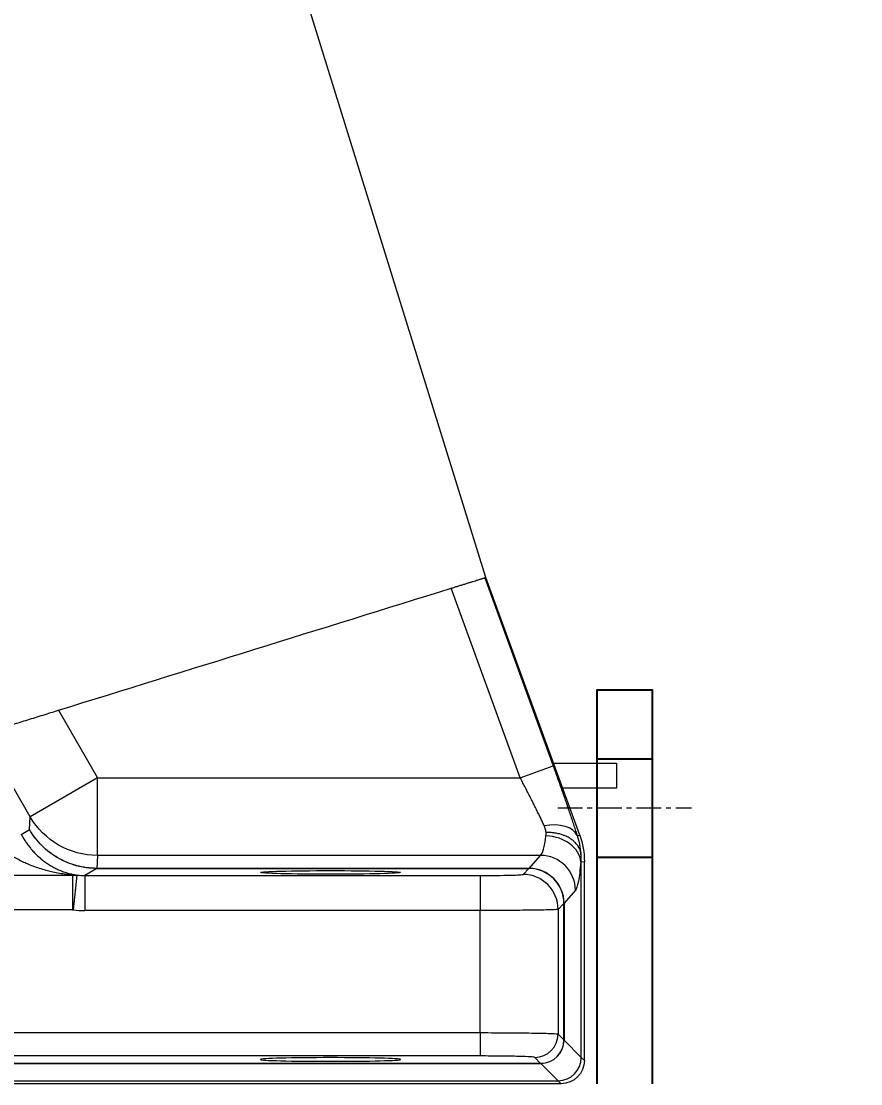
# Model space of a CAD drawing. Header units: millimetres. Extents: x -2122 to 22797, y 3569 to 89276.
# Drawn here: x 5930.7 to 6143.9, y 87179.6 to 87449.2 of the extents above; entities that cross this region are included whole.
import ezdxf

# ---------------------------------------------------------------- set-up
doc = ezdxf.new("R2010")
doc.units = ezdxf.units.MM
doc.header["$LTSCALE"] = 20
doc.linetypes.add('CENTER', pattern=[2, 1.25, -0.25, 0.25, -0.25])
doc.linetypes.add('HIDDEN', pattern=[9.525, 6.35, -3.175])
doc.layers.add('IA-DIBUJO', color=3, linetype='Continuous', lineweight=30)
for name, color, linetype in [('IA-DIM', 7, 'Continuous'), ('IA-EJES', 4, 'CENTER'), ('IA-ESTRUCTURAS', 2, 'Continuous'), ('IA-SEGM', 1, 'HIDDEN')]:
    doc.layers.add(name, color=color, linetype=linetype)
doc.styles.add('ING-AMB', font='romans.shx', dxfattribs={"width": 0.75, "oblique": 15})
doc.dimstyles.new('ING-AMB 20', dxfattribs={"dimscale": 20, "dimtxt": 3, "dimasz": 2.5, "dimexe": 1, "dimexo": 1, "dimgap": 1, "dimtad": 1, "dimdec": 0, "dimzin": 0, "dimdsep": 46, "dimtxsty": 'ING-AMB', "dimcen": 0.1, "dimclrd": 7, "dimclre": 7, "dimclrt": 2, "dimadec": 0, "dimazin": 0, "dimtfac": 1, "dimtdec": 0, "dimtmove": 0, "dimatfit": 0, "dimfxl": 1.25, "dimtolj": 1, "dimtzin": 0, "dimarcsym": 1})

# ---------------------------------------------------------------- blocks, each defined once
blk = doc.blocks.new('*D46')
at = {"layer": 'Defpoints', "color": 0, "transparency": 16777216}
for p in [(5263.17, 87809.58, 1283.42), (6165.92, 86979.58, 1283.42), (6448.1, 86979.58)]:
    blk.add_point(p, dxfattribs=at)
at = {"layer": 'IA-DIM', "color": 7, "lineweight": -2, "transparency": 16777216}
for p, q in [((5283.17, 87809.58), (6468.1, 87809.58)), ((6448.1, 87759.58), (6448.1, 87029.58)), ((6185.92, 86979.58), (6468.1, 86979.58))]:
    blk.add_line(p, q, dxfattribs=at)
at = {"layer": 'IA-DIM', "color": 7, "transparency": 16777216}
for points in [[(6439.77, 87759.58), (6456.44, 87759.58), (6448.1, 87809.58)], [(6439.77, 87029.58), (6456.44, 87029.58), (6448.1, 86979.58)]]:
    blk.add_solid(points, dxfattribs=at)
at = {"layer": 'IA-DIM', "color": 2, "transparency": 16777216, "insert": (6398.1, 87394.58), "char_height": 60, "attachment_point": 5, "rotation": 90, "style": 'ING-AMB'}
blk.add_mtext('\\A1;830', dxfattribs=at)

msp = doc.modelspace()

# ---------------------------------------------------------------- linework, layer by layer
at = {"layer": 'IA-DIBUJO', "color": 3, "linetype": 'Continuous', "lineweight": 0, "extrusion": (0, 1, -2.22045e-16)}
for p, q in [((6048.69, 87308.09, 1283.42), (5973.51, 87550.12, 1283.42)), ((6048.37, 87307.99, 1283.42), (6065.75, 87260.25, 1283.42)), ((6072.5, 87242.67, 1283.42), (6048.69, 87308.09, 1283.42)), ((6057.4, 87257.21, 1283.42), (6039.88, 87305.35, 1283.42)), ((5940.12, 87274.37, 1283.42), (5950.03, 87257.21, 1283.42)), ((5932.94, 87247.35, 1283.42), (5920.81, 87268.37, 1283.42)), ((6057.4, 87257.21, 1283.42), (6065.75, 87260.25, 1283.42)), ((6065.85, 87260.93, 1283.42), (6081.87, 87260.93, 1283.42)), ((6081.87, 87260.93, 1283.42), (6081.87, 87254.58, 1283.42)), ((5950.03, 87257.21, 1283.42), (5932.94, 87247.35, 1283.42)), ((5950.03, 87257.21, 1283.42), (6057.4, 87257.21, 1283.42)), ((5950.03, 87237.55, 1283.42), (5950.03, 87257.21, 1283.42)), ((6058.78, 87254.58, 1283.42), (6058.78, 87254.58, 1283.42)), ((6058.78, 87254.58, 1283.42), (6058.78, 87254.58, 1283.42)), ((6081.87, 87254.58, 1283.42), (6068.16, 87254.58, 1283.42)), ((5932.78, 87244.09, 1283.42), (5932.94, 87247.35, 1283.42)), ((5930.68, 87242.88, 1283.42), (5932.78, 87244.09, 1283.42)), ((6071.84, 87242.56, 1283.42), (6072.5, 87242.67, 1283.42)), ((5950.03, 87237.55, 1283.42), (5949.86, 87234.25, 1283.42)), ((6062.56, 87237.55, 1283.42), (5950.03, 87237.55, 1283.42)), ((6059.68, 87234.25, 1283.42), (6062.56, 87237.55, 1283.42)), ((5949.88, 87234.25, 1283.42), (6059.68, 87234.25, 1283.42)), ((5949.88, 87234.25, 1283.42), (5949.88, 87234.22, 1283.42)), ((6072.91, 87235.77, 1283.42), (6072.8, 87235.88, 1283.42)), ((6073.69, 87235.93, 1283.42), (6072.91, 87235.79, 1283.42)), ((6072.91, 87186.28, 1283.42), (6072.91, 87235.77, 1283.42)), ((6073.69, 87185.5, 1283.42), (6073.69, 87235.93, 1283.42)), ((5927.71, 87232.52, 1283.42), (5943.69, 87232.52, 1283.42)), ((5943.69, 87232.52, 1283.42), (5943.69, 87223.71, 1283.42)), ((5944.78, 87232.54, 1283.42), (5943.89, 87223.7, 1283.42)), ((5949.88, 87234.22, 1283.42), (5946.79, 87232.44, 1283.42)), ((5946.79, 87232.44, 1283.42), (6047.25, 87232.44, 1283.42)), ((5946.79, 87232.44, 1283.42), (5946.79, 87223.55, 1283.42)), ((6059.62, 87234.22, 1283.42), (5949.88, 87234.22, 1283.42)), ((6047.25, 87232.44, 1283.42), (6047.25, 87223.55, 1283.42)), ((6058.11, 87232.71, 1283.42), (6059.62, 87234.22, 1283.42)), ((6059.62, 87234.22, 1283.42), (6059.62, 87234.22, 1283.42)), ((6071.42, 87228.7, 1283.42), (6068.54, 87225.4, 1283.42)), ((5943.69, 87223.71, 1283.42), (5927.71, 87223.71, 1283.42)), ((6047.25, 87223.55, 1283.42), (5946.79, 87223.55, 1283.42)), ((6047.25, 87192.55, 1283.42), (6047.25, 87223.55, 1283.42)), ((6068.51, 87225.34, 1283.42), (6067, 87223.83, 1283.42)), ((6067, 87223.83, 1283.42), (6067, 87192.2, 1283.42)), ((6068.51, 87225.34, 1283.42), (6068.51, 87225.34, 1283.42)), ((6068.51, 87190.69, 1283.42), (6068.51, 87225.34, 1283.42)), ((6068.53, 87225.39, 1283.42), (6068.53, 87190.65, 1283.42)), ((5927.71, 87192.55, 1283.42), (6047.25, 87192.55, 1283.42)), ((6047.25, 87192.55, 1283.42), (6047.25, 87186.63, 1283.42)), ((6067, 87192.2, 1283.42), (6068.51, 87190.69, 1283.42)), ((6068.53, 87190.65, 1283.42), (6072.91, 87186.27, 1283.42)), ((6047.25, 87186.63, 1283.42), (5927.71, 87186.63, 1283.42)), ((6062.58, 87184.76, 1283.42), (6061.07, 87186.27, 1283.42)), ((6072.91, 87186.28, 1283.42), (6073.69, 87185.5, 1283.42)), ((6062.62, 87184.75, 1283.42), (5912.34, 87184.75, 1283.42)), ((5912.37, 87184.76, 1283.42), (6062.58, 87184.76, 1283.42)), ((6067.01, 87180.36, 1283.42), (6062.62, 87184.75, 1283.42)), ((5907.96, 87180.36, 1283.42), (6066.99, 87180.36, 1283.42)), ((6067.77, 87179.58, 1283.42), (6066.99, 87180.36, 1283.42)), ((6067.77, 87179.58, 1283.42), (5907.19, 87179.58, 1283.42))]:
    msp.add_line(p, q, dxfattribs=at)
at = {"layer": 'IA-DIBUJO', "color": 3, "linetype": 'Continuous', "lineweight": 0, "extrusion": (0, -2.22045e-16, -1)}
for centre, radius, start, end in [((-6053.96, 87235.93, -1283.42), 19.73, 159.9998, 180.0002), ((-5943.69, 87221.79, -1283.42), 1.92, 90.01, 95.8165)]:
    msp.add_arc(centre, radius, start, end, dxfattribs=at)
at = {"layer": 'IA-DIBUJO', "color": 3, "linetype": 'Continuous', "lineweight": 0}
msp.add_arc((5946.79, 87252.24, 1283.42), 28.69, 264.1979, 269.9996, dxfattribs=at)
at = {"layer": 'IA-DIBUJO', "color": 3, "linetype": 'Continuous', "lineweight": 0, "extrusion": (-1.54074e-33, -2.22045e-16, -1)}
msp.add_ellipse((5950.03, 87257.21, 1283.42), major_axis=(-19.73, 1.01), ratio=0.995386, start_param=-1.621783, end_param=-0.576933, dxfattribs=at)
at = {"layer": 'IA-DIBUJO', "color": 3, "linetype": 'Continuous', "lineweight": 0}
for centre, major_axis, ratio, start_param, end_param in [((6063.5, 87239.52, 1283.42), (8.47, 2.71), 0.598895, 0.065399, 1.381344), ((6062.33, 87257.21, 1283.42), (0, -19.75), 0.121873, 0.095972, 0.73046), ((6063.94, 87235.88, 1283.42), (8.85, -0.83), 0.743412, 0.125555, 1.64044), ((6062.56, 87228.7, 1283.42), (-6.7, 5.85), 0.991933, -2.419829, -0.857058), ((6053.17, 87235.78, 1283.42), (8.86, 17.7), 0.997106, -1.107507, -0.994739), ((5956.61, 87248.51, 1283.42), (-11.64, -12.53), 0.584564, -5.787784, -5.785758), ((6059.59, 87238.67, 1283.42), (-0.03, -4.45), 0.242, 0.101188, 0.112373), ((6059.67, 87225.39, 1283.42), (-6.38, 6.19), 0.992805, -2.36696, -0.803382), ((6059.68, 87225.4, 1283.42), (-6.7, 5.85), 0.991933, -2.419829, -0.857058), ((5946.77, 87252.25, 1283.42), (9.9, -17.17), 0.999724, -0.623761, -0.522544), ((6009.21, 87233.21, 1283.42), (-17.78, 0), 0.026177, -4.712389, 1.570796), ((6058.11, 87223.83, 1283.42), (-6.29, 6.29), 0.999315, -2.355852, -0.785741), ((6059.62, 87225.34, 1283.42), (-6.56, 6), 0.999249, -2.400099, -0.830051), ((6059.62, 87225.34, 1283.42), (-6.29, 6.29), 0.999315, -2.355852, -0.785741), ((6388.95, 88026.67, 1283.42), (-320.45, -801.34), 0.000113, -0.011685, -0.003848), ((6061.07, 87192.2, 1283.42), (4.19, 4.19), 0.999315, -2.355852, -0.785741), ((6062.58, 87190.69, 1283.42), (4.19, 4.19), 0.999315, -2.355852, -0.785741), ((6062.62, 87190.65, 1283.42), (4.19, 4.19), 0.99301, -2.352687, -0.788906), ((6069.71, 87188.28, 1283.42), (-1.21, 2.42), 0.00001, 0.058845, 0.186211), ((6067, 87186.27, 1283.42), (-4.19, -4.19), 0.995626, 0.788906, 2.352687), ((6065, 87183.56, 1283.42), (-2.42, 1.21), 0.00001, -0.18621, -0.058844), ((6057.14, 87196.14, 1283.42), (-10.76, 15.52), 0.262629, 2.961573, 2.96371)]:
    msp.add_ellipse(centre, major_axis=major_axis, ratio=ratio, start_param=start_param, end_param=end_param, dxfattribs=at)
at = {"layer": 'IA-DIBUJO', "color": 3, "linetype": 'Continuous', "lineweight": 0, "extrusion": (9.62965e-35, -2.22045e-16, -1)}
msp.add_ellipse((5949.86, 87240.15, 1283.42), major_axis=(-0.01, -5.93), ratio=0.025044, start_param=-0.096002, end_param=-0.026268, dxfattribs=at)
at = {"layer": 'IA-DIBUJO', "color": 3, "linetype": 'Continuous', "lineweight": 0, "extrusion": (2.46519e-32, -2.22045e-16, -1)}
msp.add_ellipse((6865.97, 87556.85, 1283.42), major_axis=(-806.35, -322.63), ratio=0.000113, start_param=0.003597, end_param=0.011409, dxfattribs=at)
at = {"layer": 'IA-DIBUJO', "color": 3, "linetype": 'Continuous', "lineweight": 0, "extrusion": (0, -2.22045e-16, -1)}
for centre, major_axis, ratio, start_param, end_param in [((5943.79, 87222.64, 1283.42), (1.34, 9.86), 0.772659, -0.187058, -0.045456), ((6009.21, 87185.74, 1283.42), (-17.78, 0), 0.026213, -4.712389, 1.570796), ((6067.75, 87185.52, 1283.42), (4.2, -4.2), 0.997265, -0.784029, 0.784029)]:
    msp.add_ellipse(centre, major_axis=major_axis, ratio=ratio, start_param=start_param, end_param=end_param, dxfattribs=at)
at = {"layer": 'IA-DIBUJO', "color": 3, "linetype": 'Continuous', "lineweight": 0, "extrusion": (-3.69779e-32, -2.22045e-16, -1)}
msp.add_ellipse((5956.59, 87252.87, 1283.42), major_axis=(-14.97, -15.61), ratio=0.681714, start_param=-0.578683, end_param=-0.576654, dxfattribs=at)
at = {"layer": 'IA-DIBUJO', "color": 3, "linetype": 'Continuous', "lineweight": 0, "extrusion": (-9.62965e-35, -2.22045e-16, -1)}
msp.add_ellipse((6068.45, 87236.46, 1283.42), major_axis=(0.03, 11.13), ratio=0.096785, start_param=-3.252562, end_param=-3.241379, dxfattribs=at)
at = {"layer": 'IA-DIBUJO', "color": 3, "linetype": 'Continuous', "lineweight": 0}
for points, weights in [([(6039.88, 87305.35, 1283.42), (6044.66, 87306.84, 1283.42), (6048.12, 87307.91, 1283.42), (6048.37, 87307.99, 1283.42)], [1, 0.816916247342, 0.816916247342, 1]), ([(5920.81, 87268.37, 1283.42), (5921.37, 87268.54, 1283.42), (5929.24, 87270.99, 1283.42), (5940.1, 87274.36, 1283.42)], [1, 0.817053699474, 0.816916350535, 0.999587953184]), ([(5940.1, 87274.36, 1283.42), (5940.11, 87274.36, 1283.42), (5940.11, 87274.37, 1283.42), (5940.12, 87274.37, 1283.42)], [0.999587953184, 0.999725198929, 0.999862547868, 1]), ([(6072.91, 87235.79, 1283.42), (6072.91, 87235.78, 1283.42), (6072.91, 87235.78, 1283.42), (6072.91, 87235.77, 1283.42)], [1, 0.999999904181, 0.999999904181, 1]), ([(6072.91, 87186.27, 1283.42), (6072.91, 87186.27, 1283.42), (6072.91, 87186.27, 1283.42), (6072.91, 87186.28, 1283.42)], [1, 0.9999996191, 0.9999996191, 1])]:
    msp.add_rational_spline(points, weights, degree=3, dxfattribs=at)
for points in [[(6048.37, 87307.99, 1283.42), (6048.48, 87308.02, 1283.42), (6048.58, 87308.06, 1283.42), (6048.69, 87308.09, 1283.42)], [(5940.12, 87274.37, 1283.42), (5973.37, 87284.7, 1283.42), (6006.63, 87295.03, 1283.42), (6039.88, 87305.35, 1283.42)], [(6063.94, 87242.5, 1283.42), (6063.97, 87242.77, 1283.42), (6063.99, 87243.06, 1283.42), (6063.96, 87243.35, 1283.42)], [(6071.84, 87242.56, 1283.42), (6072.36, 87241.05, 1283.42), (6072.66, 87239.53, 1283.42), (6072.79, 87238.02, 1283.42)], [(6072.76, 87238.26, 1283.42), (6072.83, 87237.46, 1283.42), (6072.84, 87236.66, 1283.42), (6072.8, 87235.88, 1283.42)]]:
    msp.add_open_spline(points, degree=3, dxfattribs=at)
for points, knots in [([(6065.75, 87260.25, 1283.42), (6065.94, 87259.72, 1283.42), (6066.13, 87259.2, 1283.42), (6066.51, 87258.13, 1283.42), (6066.7, 87257.6, 1283.42), (6067.09, 87256.53, 1283.42), (6067.28, 87255.99, 1283.42), (6067.66, 87254.91, 1283.42), (6067.85, 87254.37, 1283.42), (6068.23, 87253.3, 1283.42), (6068.41, 87252.76, 1283.42), (6068.76, 87251.78, 1283.42), (6068.91, 87251.33, 1283.42), (6069.24, 87250.37, 1283.42), (6069.42, 87249.86, 1283.42), (6069.76, 87248.84, 1283.42), (6069.93, 87248.34, 1283.42), (6070.27, 87247.36, 1283.42), (6070.43, 87246.88, 1283.42), (6070.74, 87245.94, 1283.42), (6070.89, 87245.48, 1283.42), (6071.19, 87244.58, 1283.42), (6071.33, 87244.14, 1283.42), (6071.6, 87243.32, 1283.42), (6071.72, 87242.93, 1283.42), (6071.84, 87242.56, 1283.42)], [4.8644364, 4.8644364, 4.8644364, 4.8644364, 4.9204346, 4.9204346, 4.9769257, 4.9769257, 5.0339933, 5.0339933, 5.0912139, 5.0912139, 5.1483818, 5.1483818, 5.1972786, 5.1972786, 5.2542362, 5.2542362, 5.3111376, 5.3111376, 5.3676205, 5.3676205, 5.423734, 5.423734, 5.4791381, 5.4791381, 5.5301133, 5.5301133, 5.5301133, 5.5301133]), ([(6063.5, 87245.01, 1283.42), (6063.36, 87245.32, 1283.42), (6063.21, 87245.63, 1283.42), (6063.06, 87245.95, 1283.42), (6062.91, 87246.27, 1283.42), (6062.75, 87246.61, 1283.42), (6062.59, 87246.95, 1283.42), (6062.42, 87247.29, 1283.42), (6062.25, 87247.64, 1283.42), (6062.08, 87248, 1283.42), (6061.9, 87248.36, 1283.42), (6061.72, 87248.73, 1283.42), (6061.54, 87249.11, 1283.42), (6061.36, 87249.48, 1283.42), (6061.17, 87249.86, 1283.42), (6060.97, 87250.25, 1283.42), (6060.89, 87250.42, 1283.42), (6060.81, 87250.59, 1283.42), (6060.72, 87250.76, 1283.42), (6060.53, 87251.15, 1283.42), (6060.33, 87251.55, 1283.42), (6060.12, 87251.95, 1283.42), (6059.92, 87252.35, 1283.42), (6059.72, 87252.75, 1283.42), (6059.51, 87253.16, 1283.42), (6059.3, 87253.57, 1283.42), (6059.09, 87253.97, 1283.42), (6058.88, 87254.38, 1283.42), (6058.67, 87254.79, 1283.42), (6058.46, 87255.19, 1283.42), (6058.25, 87255.6, 1283.42), (6058.04, 87256, 1283.42), (6057.83, 87256.4, 1283.42), (6057.62, 87256.8, 1283.42), (6057.55, 87256.93, 1283.42), (6057.48, 87257.07, 1283.42), (6057.4, 87257.21, 1283.42)], [0.7530721, 0.7530721, 0.7530721, 0.7530721, 0.8129194, 0.8129194, 0.8129194, 0.8734478, 0.8734478, 0.8734478, 0.9349025, 0.9349025, 0.9349025, 0.9967552, 0.9967552, 0.9967552, 1.0589257, 1.0589257, 1.0589257, 1.0859032, 1.0859032, 1.0859032, 1.148438, 1.148438, 1.148438, 1.2112001, 1.2112001, 1.2112001, 1.2737574, 1.2737574, 1.2737574, 1.3359324, 1.3359324, 1.3359324, 1.3973459, 1.3973459, 1.3973459, 1.4187489, 1.4187489, 1.4187489, 1.4187489]), ([(5943.69, 87232.52, 1283.42), (5943.15, 87232.57, 1283.42), (5942.61, 87232.63, 1283.42), (5942.07, 87232.7, 1283.42), (5941.52, 87232.78, 1283.42), (5940.97, 87232.86, 1283.42), (5940.42, 87232.96, 1283.42), (5939.86, 87233.06, 1283.42), (5939.29, 87233.17, 1283.42), (5938.73, 87233.29, 1283.42), (5938.28, 87233.39, 1283.42), (5937.83, 87233.5, 1283.42), (5937.38, 87233.62, 1283.42), (5936.83, 87233.76, 1283.42), (5936.28, 87233.92, 1283.42), (5935.73, 87234.09, 1283.42), (5935.19, 87234.25, 1283.42), (5934.65, 87234.44, 1283.42), (5934.12, 87234.63, 1283.42), (5933.6, 87234.82, 1283.42), (5933.08, 87235.02, 1283.42), (5932.58, 87235.23, 1283.42), (5932.16, 87235.4, 1283.42), (5931.75, 87235.58, 1283.42), (5931.34, 87235.77, 1283.42), (5930.87, 87235.99, 1283.42), (5930.4, 87236.22, 1283.42), (5929.95, 87236.46, 1283.42), (5929.51, 87236.7, 1283.42), (5929.07, 87236.94, 1283.42), (5928.65, 87237.19, 1283.42), (5928.23, 87237.44, 1283.42), (5927.83, 87237.69, 1283.42), (5927.43, 87237.96, 1283.42), (5927.05, 87238.21, 1283.42), (5926.67, 87238.47, 1283.42), (5926.3, 87238.74, 1283.42), (5926.26, 87238.78, 1283.42), (5926.21, 87238.81, 1283.42), (5926.16, 87238.85, 1283.42), (5925.8, 87239.12, 1283.42), (5925.45, 87239.4, 1283.42), (5925.12, 87239.68, 1283.42), (5924.78, 87239.95, 1283.42), (5924.47, 87240.24, 1283.42), (5924.16, 87240.52, 1283.42), (5923.85, 87240.81, 1283.42), (5923.56, 87241.09, 1283.42), (5923.28, 87241.39, 1283.42), (5923, 87241.67, 1283.42), (5922.74, 87241.96, 1283.42), (5922.48, 87242.26, 1283.42), (5922.36, 87242.4, 1283.42), (5922.25, 87242.53, 1283.42), (5922.14, 87242.67, 1283.42)], [4.8170827, 4.8170827, 4.8170827, 4.8170827, 4.876531, 4.876531, 4.876531, 4.9370751, 4.9370751, 4.9370751, 4.99925, 4.99925, 4.99925, 5.0490402, 5.0490402, 5.0490402, 5.1110924, 5.1110924, 5.1110924, 5.1728921, 5.1728921, 5.1728921, 5.2334581, 5.2334581, 5.2334581, 5.2836187, 5.2836187, 5.2836187, 5.3422317, 5.3422317, 5.3422317, 5.3994256, 5.3994256, 5.3994256, 5.4557392, 5.4557392, 5.4557392, 5.5109143, 5.5109143, 5.5109143, 5.5180707, 5.5180707, 5.5180707, 5.5731661, 5.5731661, 5.5731661, 5.6273724, 5.6273724, 5.6273724, 5.6811161, 5.6811161, 5.6811161, 5.7342651, 5.7342651, 5.7342651, 5.7589933, 5.7589933, 5.7589933, 5.7589933]), ([(5930.68, 87242.88, 1283.42), (5930.84, 87242.59, 1283.42), (5931, 87242.29, 1283.42), (5931.17, 87242, 1283.42), (5931.35, 87241.7, 1283.42), (5931.53, 87241.41, 1283.42), (5931.72, 87241.12, 1283.42), (5931.92, 87240.83, 1283.42), (5932.12, 87240.54, 1283.42), (5932.33, 87240.25, 1283.42), (5932.54, 87239.96, 1283.42), (5932.76, 87239.68, 1283.42), (5932.99, 87239.4, 1283.42), (5933.09, 87239.28, 1283.42), (5933.2, 87239.15, 1283.42), (5933.3, 87239.03, 1283.42), (5933.54, 87238.75, 1283.42), (5933.78, 87238.49, 1283.42), (5934.03, 87238.23, 1283.42), (5934.29, 87237.96, 1283.42), (5934.55, 87237.7, 1283.42), (5934.82, 87237.44, 1283.42), (5935.1, 87237.19, 1283.42), (5935.38, 87236.94, 1283.42), (5935.67, 87236.7, 1283.42), (5935.96, 87236.45, 1283.42), (5936.26, 87236.21, 1283.42), (5936.57, 87235.99, 1283.42), (5936.61, 87235.96, 1283.42), (5936.64, 87235.93, 1283.42), (5936.68, 87235.91, 1283.42), (5937, 87235.67, 1283.42), (5937.32, 87235.45, 1283.42), (5937.65, 87235.24, 1283.42), (5937.99, 87235.02, 1283.42), (5938.33, 87234.82, 1283.42), (5938.68, 87234.63, 1283.42), (5939.03, 87234.44, 1283.42), (5939.38, 87234.25, 1283.42), (5939.74, 87234.09, 1283.42), (5940.03, 87233.95, 1283.42), (5940.32, 87233.82, 1283.42), (5940.61, 87233.7, 1283.42), (5940.98, 87233.55, 1283.42), (5941.34, 87233.41, 1283.42), (5941.71, 87233.29, 1283.42), (5942.07, 87233.16, 1283.42), (5942.43, 87233.05, 1283.42), (5942.79, 87232.96, 1283.42), (5943.15, 87232.86, 1283.42), (5943.5, 87232.78, 1283.42), (5943.85, 87232.7, 1283.42), (5944.16, 87232.64, 1283.42), (5944.47, 87232.58, 1283.42), (5944.78, 87232.54, 1283.42)], [0.524192, 0.524192, 0.524192, 0.524192, 0.5772529, 0.5772529, 0.5772529, 0.6310052, 0.6310052, 0.6310052, 0.6852093, 0.6852093, 0.6852093, 0.7401663, 0.7401663, 0.7401663, 0.7651528, 0.7651528, 0.7651528, 0.820274, 0.820274, 0.820274, 0.8767931, 0.8767931, 0.8767931, 0.9341787, 0.9341787, 0.9341787, 0.9927486, 0.9927486, 0.9927486, 0.9995959, 0.9995959, 0.9995959, 1.0602104, 1.0602104, 1.0602104, 1.1216719, 1.1216719, 1.1216719, 1.1837198, 1.1837198, 1.1837198, 1.2341211, 1.2341211, 1.2341211, 1.2962575, 1.2962575, 1.2962575, 1.3573949, 1.3573949, 1.3573949, 1.4167279, 1.4167279, 1.4167279, 1.4694597, 1.4694597, 1.4694597, 1.4694597]), ([(5949.86, 87234.25, 1283.42), (5948.14, 87234.25, 1283.42), (5946.42, 87234.48, 1283.42), (5943.1, 87235.37, 1283.42), (5941.49, 87236.04, 1283.42), (5938.51, 87237.75, 1283.42), (5937.13, 87238.81, 1283.42), (5934.7, 87241.24, 1283.42), (5933.64, 87242.61, 1283.42), (5932.78, 87244.09, 1283.42)], [0.525947, 0.525947, 0.525947, 0.525947, 0.787159, 0.787159, 1.048372, 1.048372, 1.309584, 1.309584, 1.570796, 1.570796, 1.570796, 1.570796]), ([(5949.85, 87234.22, 1283.42), (5948.13, 87234.23, 1283.42), (5946.41, 87234.46, 1283.42), (5943.09, 87235.35, 1283.42), (5941.49, 87236.02, 1283.42), (5938.51, 87237.74, 1283.42), (5937.13, 87238.8, 1283.42), (5934.7, 87241.23, 1283.42), (5933.64, 87242.61, 1283.42), (5932.78, 87244.09, 1283.42)], [0.525947, 0.525947, 0.525947, 0.525947, 0.787159, 0.787159, 1.048372, 1.048372, 1.309584, 1.309584, 1.570796, 1.570796, 1.570796, 1.570796]), ([(6063.96, 87243.35, 1283.42), (6063.95, 87243.52, 1283.42), (6063.92, 87243.7, 1283.42), (6063.85, 87244.05, 1283.42), (6063.8, 87244.22, 1283.42), (6063.69, 87244.58, 1283.42), (6063.62, 87244.75, 1283.42), (6063.53, 87244.96, 1283.42), (6063.51, 87244.99, 1283.42), (6063.5, 87245.01, 1283.42)], [0, 0, 0, 0, 0.00036327, 0.00036327, 0.000726768, 0.000726768, 0.001090772, 0.001090772, 0.001143575, 0.001143575, 0.001143575, 0.001143575]), ([(6072.76, 87238.26, 1283.42), (6072.73, 87238.39, 1283.42), (6072.7, 87238.52, 1283.42), (6072.66, 87238.65, 1283.42), (6072.62, 87238.78, 1283.42), (6072.58, 87238.9, 1283.42), (6072.53, 87239.03, 1283.42), (6072.49, 87239.13, 1283.42), (6072.44, 87239.23, 1283.42), (6072.4, 87239.33, 1283.42), (6072.32, 87239.49, 1283.42), (6072.23, 87239.65, 1283.42), (6072.14, 87239.8, 1283.42), (6072.04, 87239.96, 1283.42), (6071.94, 87240.11, 1283.42), (6071.82, 87240.26, 1283.42), (6071.8, 87240.29, 1283.42), (6071.78, 87240.31, 1283.42), (6071.76, 87240.34, 1283.42), (6071.67, 87240.46, 1283.42), (6071.57, 87240.57, 1283.42), (6071.46, 87240.69, 1283.42), (6071.35, 87240.8, 1283.42), (6071.24, 87240.92, 1283.42), (6071.12, 87241.02, 1283.42), (6071.05, 87241.1, 1283.42), (6070.97, 87241.16, 1283.42), (6070.89, 87241.23, 1283.42), (6070.77, 87241.33, 1283.42), (6070.66, 87241.42, 1283.42), (6070.53, 87241.51, 1283.42), (6070.41, 87241.6, 1283.42), (6070.29, 87241.69, 1283.42), (6070.15, 87241.78, 1283.42), (6070.04, 87241.85, 1283.42), (6069.91, 87241.93, 1283.42), (6069.79, 87242, 1283.42), (6069.63, 87242.09, 1283.42), (6069.47, 87242.18, 1283.42), (6069.31, 87242.26, 1283.42), (6069.15, 87242.34, 1283.42), (6068.98, 87242.42, 1283.42), (6068.81, 87242.49, 1283.42), (6068.71, 87242.53, 1283.42), (6068.61, 87242.57, 1283.42), (6068.51, 87242.61, 1283.42), (6068.36, 87242.67, 1283.42), (6068.22, 87242.72, 1283.42), (6068.07, 87242.77, 1283.42), (6067.93, 87242.82, 1283.42), (6067.78, 87242.87, 1283.42), (6067.63, 87242.91, 1283.42), (6067.47, 87242.95, 1283.42), (6067.32, 87242.99, 1283.42), (6067.17, 87243.03, 1283.42), (6067.14, 87243.04, 1283.42), (6067.1, 87243.05, 1283.42), (6067.07, 87243.05, 1283.42), (6066.88, 87243.1, 1283.42), (6066.69, 87243.14, 1283.42), (6066.5, 87243.17, 1283.42), (6066.31, 87243.2, 1283.42), (6066.12, 87243.23, 1283.42), (6065.92, 87243.26, 1283.42), (6065.8, 87243.27, 1283.42), (6065.67, 87243.29, 1283.42), (6065.55, 87243.3, 1283.42), (6065.37, 87243.32, 1283.42), (6065.18, 87243.33, 1283.42), (6065, 87243.34, 1283.42), (6064.92, 87243.35, 1283.42), (6064.84, 87243.35, 1283.42), (6064.76, 87243.35, 1283.42), (6064.64, 87243.35, 1283.42), (6064.53, 87243.36, 1283.42), (6064.41, 87243.36, 1283.42), (6064.29, 87243.36, 1283.42), (6064.17, 87243.36, 1283.42), (6064.05, 87243.35, 1283.42), (6064.02, 87243.35, 1283.42), (6063.99, 87243.35, 1283.42), (6063.96, 87243.35, 1283.42)], [0, 0, 0, 0, 0.000283757, 0.000283757, 0.000283757, 0.000569682, 0.000569682, 0.000569682, 0.000800321, 0.000800321, 0.000800321, 0.001168861, 0.001168861, 0.001168861, 0.001539334, 0.001539334, 0.001539334, 0.001600641, 0.001600641, 0.001600641, 0.00190103, 0.00190103, 0.00190103, 0.002204646, 0.002204646, 0.002204646, 0.002400962, 0.002400962, 0.002400962, 0.002675656, 0.002675656, 0.002675656, 0.002949858, 0.002949858, 0.002949858, 0.003201282, 0.003201282, 0.003201282, 0.003509579, 0.003509579, 0.003509579, 0.003820636, 0.003820636, 0.003820636, 0.004001603, 0.004001603, 0.004001603, 0.004251107, 0.004251107, 0.004251107, 0.004500601, 0.004500601, 0.004500601, 0.004750769, 0.004750769, 0.004750769, 0.004801924, 0.004801924, 0.004801924, 0.005105171, 0.005105171, 0.005105171, 0.005410147, 0.005410147, 0.005410147, 0.005602244, 0.005602244, 0.005602244, 0.005882859, 0.005882859, 0.005882859, 0.006002405, 0.006002405, 0.006002405, 0.006178936, 0.006178936, 0.006178936, 0.006356838, 0.006356838, 0.006356838, 0.006402565, 0.006402565, 0.006402565, 0.006402565]), ([(6072.79, 87238.02, 1283.42), (6072.79, 87238.06, 1283.42), (6072.78, 87238.1, 1283.42), (6072.78, 87238.14, 1283.42), (6072.77, 87238.17, 1283.42), (6072.77, 87238.2, 1283.42), (6072.76, 87238.23, 1283.42), (6072.76, 87238.24, 1283.42), (6072.76, 87238.25, 1283.42), (6072.76, 87238.26, 1283.42)], [0, 0, 0, 0, 0.0000654423, 0.0000654423, 0.0000654423, 0.0001095013, 0.0001095013, 0.0001095013, 0.0001308846, 0.0001308846, 0.0001308846, 0.0001308846]), ([(6072.8, 87235.88, 1283.42), (6072.61, 87233.89, 1283.42), (6072.39, 87232.21, 1283.42), (6072.16, 87230.98, 1283.42), (6071.92, 87229.75, 1283.42), (6071.67, 87228.99, 1283.42), (6071.42, 87228.7, 1283.42)], [0.8403366, 0.8403366, 0.8403366, 0.8403366, 1.1575806, 1.1575806, 1.1575806, 1.4748248, 1.4748248, 1.4748248, 1.4748248]), ([(6047.25, 87232.44, 1283.42), (6048.65, 87232.44, 1283.42), (6050.05, 87232.44, 1283.42), (6052.64, 87232.47, 1283.42), (6053.83, 87232.49, 1283.42), (6055.83, 87232.54, 1283.42), (6056.64, 87232.57, 1283.42), (6057.77, 87232.64, 1283.42), (6058.08, 87232.68, 1283.42), (6058.11, 87232.71, 1283.42)], [3.141593, 3.141593, 3.141593, 3.141593, 3.527747, 3.527747, 3.913901, 3.913901, 4.300055, 4.300055, 4.686209, 4.686209, 4.686209, 4.686209]), ([(6067, 87223.83, 1283.42), (6066.93, 87223.79, 1283.42), (6066.37, 87223.76, 1283.42), (6064.33, 87223.69, 1283.42), (6062.86, 87223.66, 1283.42), (6059.21, 87223.61, 1283.42), (6057.05, 87223.59, 1283.42), (6052.34, 87223.56, 1283.42), (6049.79, 87223.55, 1283.42), (6047.25, 87223.55, 1283.42)], [1.596976, 1.596976, 1.596976, 1.596976, 1.98313, 1.98313, 2.369284, 2.369284, 2.755439, 2.755439, 3.141593, 3.141593, 3.141593, 3.141593]), ([(6047.25, 87192.55, 1283.42), (6049.79, 87192.55, 1283.42), (6052.34, 87192.54, 1283.42), (6057.05, 87192.51, 1283.42), (6059.21, 87192.48, 1283.42), (6062.86, 87192.41, 1283.42), (6064.33, 87192.38, 1283.42), (6066.37, 87192.29, 1283.42), (6066.93, 87192.24, 1283.42), (6067, 87192.2, 1283.42)], [0, 0, 0, 0, 0.386154, 0.386154, 0.772308, 0.772308, 1.158462, 1.158462, 1.544616, 1.544616, 1.544616, 1.544616]), ([(6061.07, 87186.27, 1283.42), (6061.03, 87186.32, 1283.42), (6060.63, 87186.37, 1283.42), (6059.21, 87186.45, 1283.42), (6058.18, 87186.49, 1283.42), (6055.63, 87186.56, 1283.42), (6054.11, 87186.58, 1283.42), (6050.81, 87186.62, 1283.42), (6049.03, 87186.63, 1283.42), (6047.25, 87186.63, 1283.42)], [4.738569, 4.738569, 4.738569, 4.738569, 5.124723, 5.124723, 5.510877, 5.510877, 5.897031, 5.897031, 6.283185, 6.283185, 6.283185, 6.283185])]:
    msp.add_open_spline(points, degree=3, knots=knots, dxfattribs=at)
at = {"layer": 'IA-EJES', "lineweight": 15, "ltscale": 0.25}
msp.add_line((6066.92, 87249.58, 1283.42), (6100.92, 87249.58, 1283.42), dxfattribs=at)
at = {"layer": 'IA-ESTRUCTURAS', "color": 2, "elevation": 1283.42}
msp.add_lwpolyline([(6076.92, 87179.58), (6076.92, 87279.58), (6090.92, 87279.58), (6090.92, 87179.58)], dxfattribs=at)
at = {"layer": 'IA-SEGM', "ltscale": 0.25}
for p, q in [((6076.92, 87262.08, 1283.42), (6090.92, 87262.08, 1283.42)), ((6076.92, 87237.08, 1283.42), (6090.92, 87237.08, 1283.42))]:
    msp.add_line(p, q, dxfattribs=at)

# ---------------------------------------------------------------- dimensions: what is measured, and where the dimension line sits
at = {"layer": 'IA-DIM'}
dim = msp.add_linear_dim(base=(6448.1, 86979.58), p1=(5263.17, 87809.58, 1283.42), p2=(6165.92, 86979.58, 1283.42), angle=90, dimstyle='ING-AMB 20', override={"dimpost": '\\X'}, dxfattribs=at)
dim.commit()
dim.dimension.update_dxf_attribs({"geometry": '*D46', "text_midpoint": (6398.1, 87394.58)})

doc.saveas('drawing.dxf')
